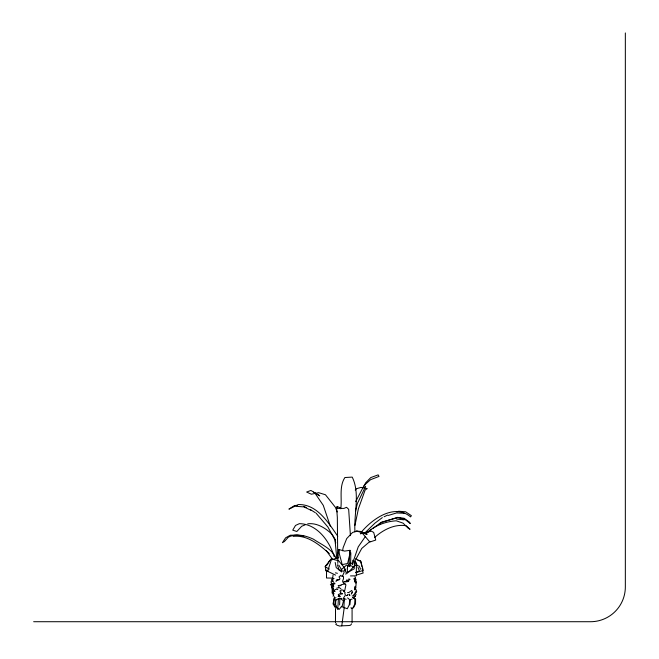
<?xml version="1.0" encoding="UTF-8"?>
<svg xmlns="http://www.w3.org/2000/svg" width="659" height="659" viewBox="0 0 659 659"><rect width="100%" height="100%" fill="white"/><g stroke="black" fill="none" stroke-linecap="round" stroke-linejoin="round"><path stroke-width="0.99" d="M335.464 622.566L335.522 608.512M354.97 586.535L354.954 590.003L355.143 587.169L356.082 585.2L355.909 582.465L354.682 581.526M326.567 569.986L326.493 578.001L332.638 578.1M350.835 552.786L350.588 565.125L349.286 566.649M337.787 563.363L337.993 554.301L338.833 549.491L344.55 551.105L349.995 550.331L348.899 565.406L347.705 566.789M344.072 600.81L344.138 598.842M333.19 586.765L333.808 583.372L333.157 587.054L332.927 586.148M339.591 604.937L339.846 598.561L341.782 598.388M349.995 550.331L349.838 554.013L347.623 563.511L342.219 564.606L339.36 553.898L339.006 549.474M354.97 531.986C353.669 514.053 360.366 493.64 352.227 477.108L344.879 477.536C338.891 486.762 342.194 498.426 340.777 508.789M333.116 596.362L333.775 593.8L332.729 591.181L332.803 588.075M332.811 577.646L333.009 575.06M352.754 564.153L353.067 560.125M343.891 607.779L344.327 598.603M335.365 603.751L335.826 599.212M349.88 604.838L350.407 599.921M342.589 550.776L343.108 547.736L346.692 538.601L352.54 532.505L356.667 531.03L360.868 531.467L367.112 534.375L356.667 531.03M344.27 607.318L341.774 625.844L349.105 625.531L350.58 625.16L351.626 623.809M354.954 525.396L358.381 508.847L365.16 489.975L367.244 488.574L361.025 487.405L356.56 488.69L355.242 490.057M334.525 596.757L333.034 603.891L335.077 607.293L336.403 605.959M354.88 580.686L355.456 578.157L354.913 576.864M356.008 583.133L356.404 581.502L355.646 580.892M355.506 511.013L357.433 503.402L365.663 486.21M355.094 579.574L355.456 578.157L355.876 580.208L354.756 581.633L354.921 580.282L354.995 582.086M336.065 581.6L336.51 579.92L339.632 579.541L337.144 580.291M352.244 564.384L358.224 546.879L365.457 536.377M340.868 585.76L341.288 584.681L345.052 583.899L345.926 584.854L344.789 590.349L343.965 591.535L345.135 592.449L344.764 593.397L345.464 595.093L343.166 598.57L346.164 599.245M351.906 592.68L351.338 594.014L352.516 592.07L351.717 590.464L348.792 592.523L347.565 592.598M356.099 586.856L355.456 588.306L356.708 591.461L355.069 593.248M363.414 487.611L365.514 482.973L370.745 477.594L378.151 474.867L379.007 476.432L370.564 479.678L364.065 485.477L355.72 501.548M353.71 595.654L354.336 594.319L353.619 595.629L352.186 595.975M355.613 595.489L354.451 597.136M353.463 607.796L355.522 603.776L355.588 598.784L352.886 597.573M354.46 561.847L361.742 548.445L369.987 541.41M339.978 578.824L339.031 576.913L340.843 575.332L341.173 576.188L342.54 576.015L344.122 572.325L343.99 570.669M327.515 564.368L329.78 560.331M340.184 507.867L337.194 506.491L336.584 507.57L337.334 517.373L337.738 558.684M355.077 593.1L356.181 591.617L355.003 593.388L356.074 594.187L355.094 596.337L353.109 597.293M348.924 580.348L349.575 579.492L348.652 579.088L350.061 579.36M338.413 587.169L339.031 586.444M344.715 570.249L345.909 568.865M333.816 586.222L332.161 586.197L331.691 587.68L333.281 588.948L332.531 589.805L332.877 587.943L332.828 590.39L332.746 589.064M338.224 594.55L340.86 593.438L342.523 593.8L340.184 594.113M361.47 531.945C372.623 518.798 394.436 503.188 410.573 516.878L411.381 515.684L405.598 511.779L398.777 511.252L396.891 511.837M354.839 580.563L355.868 579.541L354.806 578.618M341.131 591.996L340.588 592.54L339.904 590.958L341.79 589.854L343.52 590.299L343.965 591.535M338.825 596.502L339.756 595.662L338.471 595.365L338.825 596.502L340.118 596.774L338.075 596.313L339.995 596.321M365.72 532.11L375.029 523.065L382.335 517.603M374.485 537.587C382.928 529.927 394.56 523.748 406.224 525.767L410.046 529.276L408.218 528.238L403.094 523.164L396.265 520.799C385.408 521.475 374.913 525.585 366.758 532.834M348.051 594.5L346.601 595.687L347.861 595.176M333.281 588.948L332.334 589.681L333.849 593.668M379.32 524.267L381.66 522.447M367.129 532.793L371.058 529.861M372.632 528.683L381.273 522.225L397.756 517.636L404.634 519.135L410.26 523.584L409.593 522.241L404.058 518.271L397.385 517.381L382.591 522.15M336.419 623.653L335.678 624.172L337.095 625.234L339.566 626.05L341.774 625.844M337.828 589.607L336.345 589.171L334.64 589.92L334.179 590.653L334.97 591.485L334.451 590.728L334.55 591.403M332.902 588.141L331.831 588.808L332.96 589.723L332.227 589.813L332.087 592.943L333.767 595.291M348.273 572.119L354.196 568.824L354.591 561.773M333.116 578.973L334.064 578.445M384.098 516.771L387.632 515.107M335.942 597.655L334.22 598.388L333.915 603.372L334.698 605.086M305.125 524.869L301.674 526.277L296.822 531.492L292.744 530.141L295.512 525.445L299.384 523.658C317.037 523.823 329.731 541.237 334.212 556.74M355.753 572.366L359.419 570.892L357.961 567.366M345.53 574.055L347.235 573.396L347.548 565.982L349.97 563.033L352.713 563.437M327.276 564.928L325.67 565.521L325.513 570.686L328.479 571.337M338.718 557.374L331.263 559.993L327.63 571.304L335.546 575.109M347.211 572.284L349.072 571.633L355.012 565.298L359.139 565.999L360.613 569.244M331.526 583.643L332.803 584.747L331.526 583.643L330.373 584.747L331.955 585.406L331.428 586.444L332.342 587.531M350.753 599.484L352.178 599.047M356.47 575.043L363.109 573.05L362.17 568.256M388.332 515.42L396.603 512.949L404.239 513.27M355.827 572.655L363.307 570.43L360.555 560.727L357.763 560.554M344.665 581.592L347.631 580.76L348.306 581.567L343.108 582.111L342.581 580.999L343.454 578.94L343.52 576.691L342.54 576.015M333.149 578.882L331.691 579.22L331.732 580.274L333.429 581.254L331.502 581.172L330.9 582.029L332.498 583.948M336.79 588.075L339.484 587.639L340.901 588.891M362.845 533.255L360.325 533.741L371.379 531.162L373.702 532.431L375.729 540.051L369.88 542.019L360.868 531.467M338.438 598.8L340.176 598.52L343.496 600.761L342.318 605.662L339.179 609.353L335.093 606.478M338.174 585.571L340.736 585.241M297.341 505.395L294.589 505.511L288.906 509.143L298.362 504.563C317.21 504.069 328.264 522.62 337.795 536.269M350.473 575.925L356.33 575.818L356.371 566.361L355.456 561.674M33.658 621.717L590.538 621.717A34.803 34.803 0 0 0 625.342 586.914L625.342 32.95M307.712 523.806C317.168 522.628 325.76 528.246 332.293 534.531M293.148 536.36C307.572 534.803 319.277 544.688 329.327 553.609M295.998 506.31L303.923 506.903L311.163 510.371M396.644 519.094L404.14 519.844M303.914 536.064L297.168 535.092L290.322 535.223L285.627 537.81L282.423 542.678L284.416 541.509L288.42 537.101C296.377 533.189 305.85 535.602 313.486 539.21C321.814 544.869 332.136 548.683 336.23 558.643M342.268 570.941L343.174 571.106M347.532 580.225L346.609 580.052L348.776 581.081M335.398 572.852L337.375 573.289M350.876 607.812L352.598 608.463L354.6 604.468L354.946 599.451L352.886 597.581M341.28 606.494L347.309 608.743L349.311 604.756L349.657 599.731L347.598 597.87M303.618 506.367L306.229 507.496M329.385 569.038L324.936 566.814L331.164 558.89L338.668 560.784L343.71 566.888L346.156 572.564M345.052 583.899L343.537 583.124L343.108 582.111M353.067 560.595L355.761 562.086L357.227 565.611M355.753 558.601L360.868 561.55L361.799 566.336M313.437 492.125L319.78 495.84L310.933 490.453L306.633 492.034L311.369 494.217L318.668 492.685L325.455 494.761L335.431 507.372L337.227 511.985M310.463 509.638L315.315 512.702M341.659 571.963L336.238 567.63L335.176 562.432M333.561 582.704L334.871 583.915L334.797 583.067M353.413 567.514L352.021 566.097L346.461 565.167L340.818 570.084L341.634 571.493M316.122 513.213L327.943 527.076L334.978 540.018M326.189 550.496L332.655 559.45M314.582 492.602L323.272 505.354L330.324 526.137M338.784 565.043L341.766 570.101M332.787 535.372L335.283 539.597M337.408 564.738L339.13 570.035M335.242 540.998L335.752 542.967M332.334 580.002L332.622 581.139M334.986 539.696L336.823 558.725M337.194 506.491L337.359 508.402L343.949 508.41L346.56 507.306L348.669 509.308L350.423 535.668M352.079 608.166L352.079 622.557M338.429 598.603L337.754 609.476L335.686 605.374L335.629 600.357L338.429 598.603M354.962 578.709L353.735 578.948L355.456 578.989L354.962 578.709M349.599 594.632L349.212 594.171L349.83 595.522L349.599 594.632"/></g></svg>
